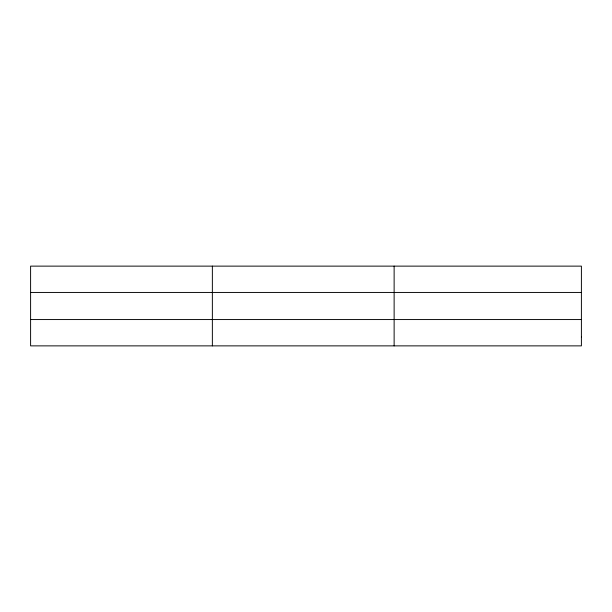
<?xml version="1.0" encoding="UTF-8"?>
<svg xmlns="http://www.w3.org/2000/svg" width="612" height="612" viewBox="0 0 612 612"><rect width="100%" height="100%" fill="white"/><g stroke="black" fill="none" stroke-linecap="round" stroke-linejoin="round"><path stroke-width="0.92" d="M212.364 345.872L212.364 266.128M394.128 345.872L394.128 266.128M30.6 292.444L581.4 292.444M30.6 319.556L581.4 319.556M581.4 337.105L581.4 345.872L30.6 345.872L30.6 266.128L581.4 266.128L581.4 337.105"/></g></svg>
